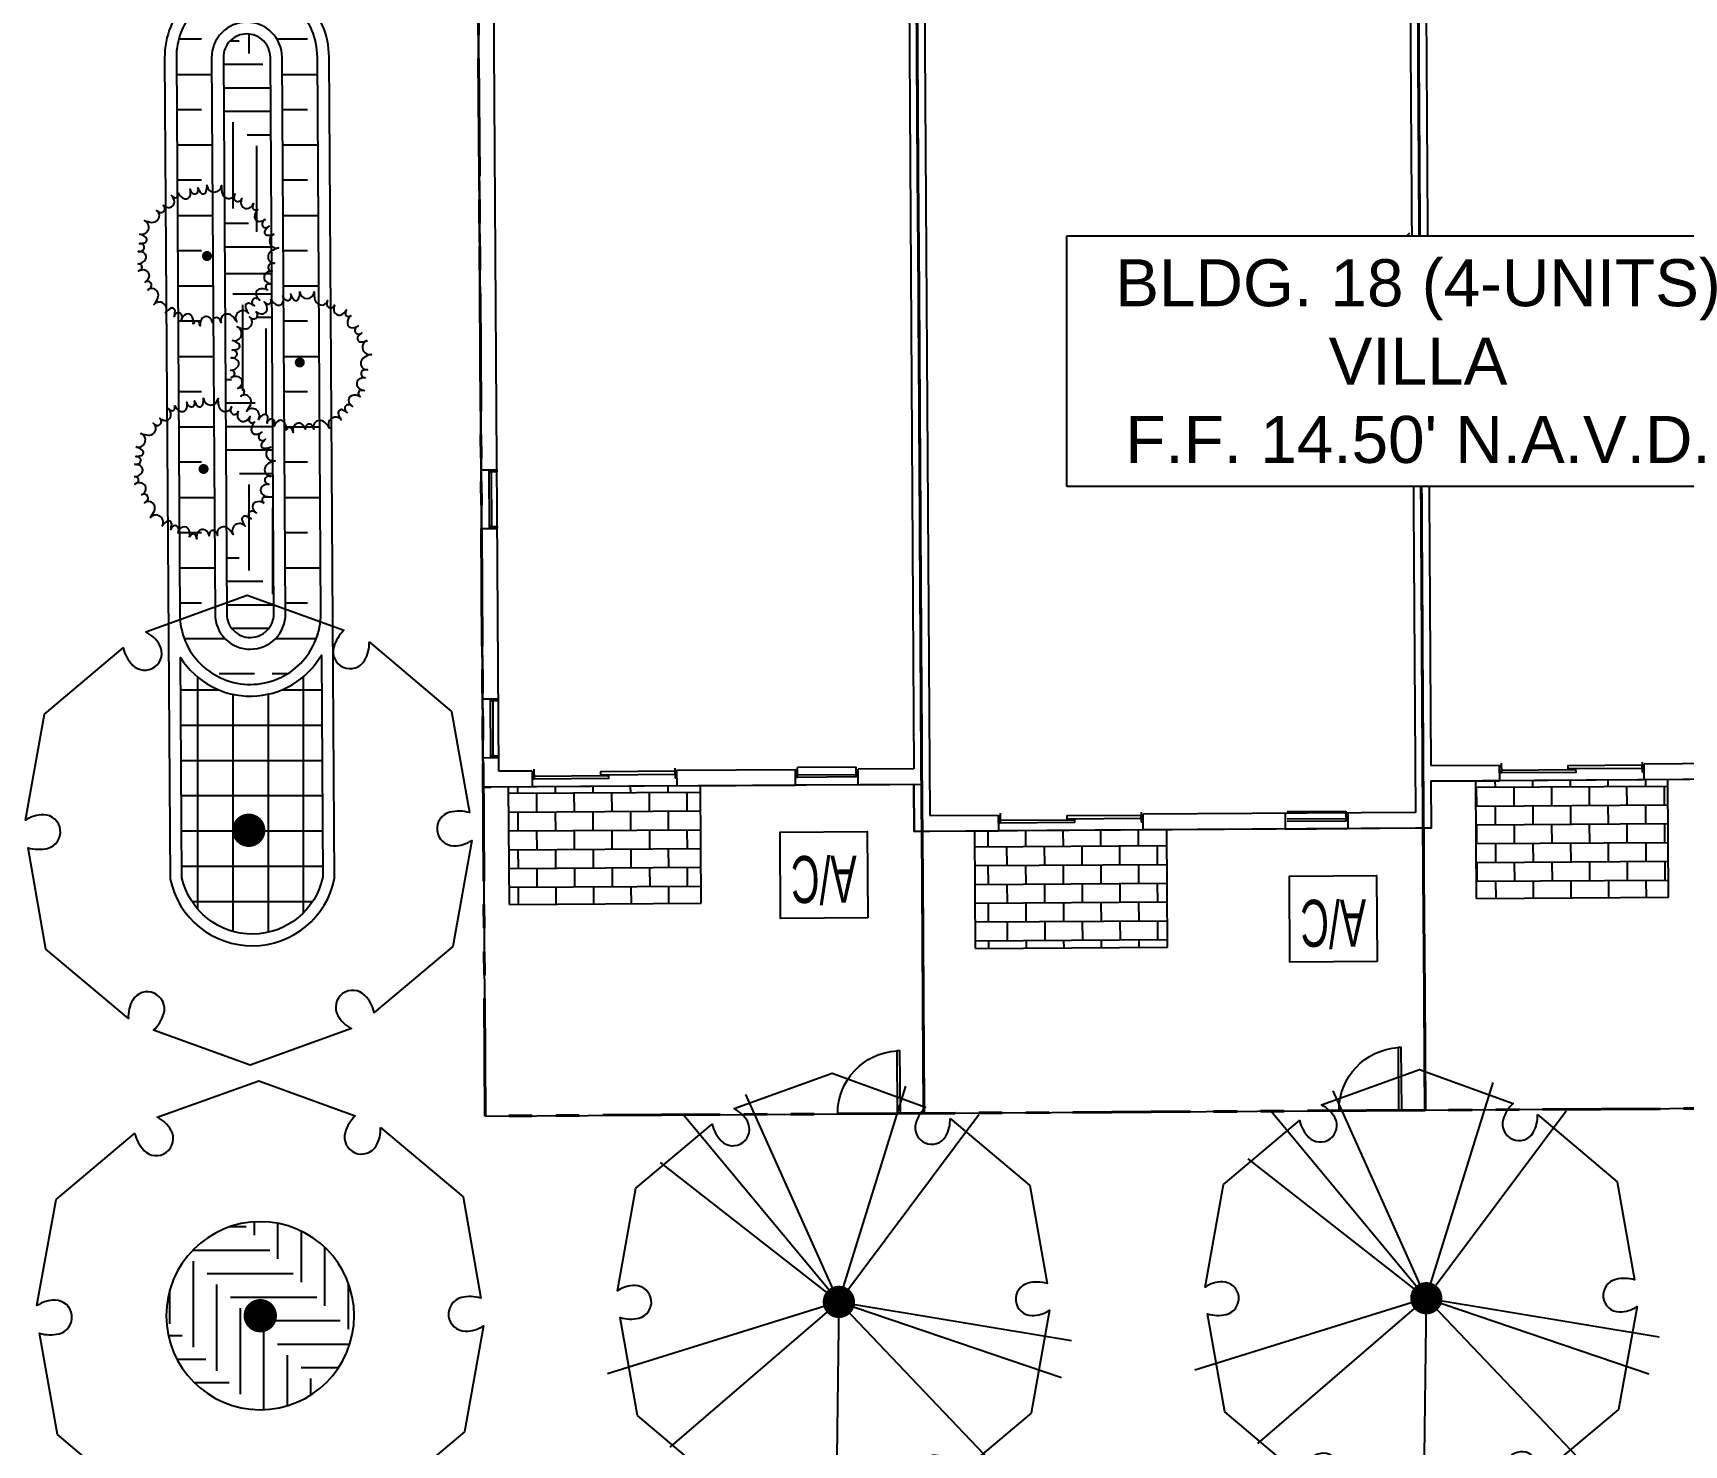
# Model space of a CAD drawing. Header units: feet. Extents: x 919634 to 928945, y 707022 to 708026.
# Drawn here: x 920346.2 to 920416.5, y 707175.1 to 707235.2 of the extents above; entities that cross this region are included whole.
import ezdxf

# ---------------------------------------------------------------- set-up
doc = ezdxf.new("R2010")
doc.units = ezdxf.units.FT
doc.header["$LTSCALE"] = 20
doc.header["$MEASUREMENT"] = 0
doc.linetypes.add('Site Plan$0$PHANTOM2', pattern=[1.25, 0.625, -0.125, 0.125, -0.125, 0.125, -0.125])
for name, color, linetype in [('-u-site-xref', 7, 'Continuous'), ('L-002', 15, 'Continuous'), ('LK-TREE-013M', 6, 'Continuous'), ('LK-TREE-025M', 2, 'Continuous'), ('LK-TREE-035M', 123, 'Continuous'), ('LK-TREE-050M', 2, 'Continuous'), ('LK-TREE-TRNK', 32, 'Continuous'), ('LP-PATT-GRND', 251, 'Continuous'), ('LP-PATT-SHAR', 4, 'Continuous'), ('LP-SHAR-BRDR-CONT', 123, 'Continuous'), ('LP-TREE', 15, 'Continuous'), ('Site Plan$0$-u-site-bldg ID', 7, 'Continuous'), ('Site Plan$0$-u-site-bldg_interior', 252, 'Continuous'), ('Site Plan$0$-u-site-fence', 4, 'Site Plan$0$FENCELINE1'), ('Site Plan$0$A-DOOR-EXT_WINDOWS', 253, 'Continuous'), ('Site Plan$0$A-HVAC-EXT', 253, 'Continuous'), ('Site Plan$0$A-STAIR', 254, 'Continuous'), ('Site Plan$0$SP-LOT PAVERS', 254, 'Continuous')]:
    doc.layers.add(name, color=color, linetype=linetype)
for name, color, linetype, lineweight in [('Site Plan$0$SP-LOT LINES', 252, 'Site Plan$0$PHANTOM2', 40), ('Site Plan$0$SP-SIDEWALK', 2, 'Continuous', 25), ('SP-BUILDING-FOOTPRINT', 1, 'Continuous', 25)]:
    doc.layers.add(name, color=color, linetype=linetype, lineweight=lineweight)
doc.layers.get('-u-site-xref').off()
doc.styles.add('Site Plan$0$ARIAL', font='arial.ttf')
doc.linetypes.add('Site Plan$0$FENCELINE1', pattern='A,0.25,-0.1,[133,ltypeshp.shx,S=0.1,R=0,X=-0.1,Y=0],-0.1,1', length=1.45)
pattern_1 = [(180.35915013, (1839142.8216, 1422113.6823), (0.005014649, -0.79998428316), []), (270.35915013, (1839142.8216, 1422113.6823), (0.8049989322, -0.79496963414), [0.8, -0.8])]

# ---------------------------------------------------------------- blocks, each defined once
blk = doc.blocks.new('Site Plan$0$A$C05C92244')
at = {"layer": 'Site Plan$0$A-DOOR-EXT_WINDOWS'}
blk.add_lwpolyline([(32, 32.05), (32, 0.04), (30.4, 0.04), (30.4, 32.05)], close=True, dxfattribs=at)
blk.add_arc((32.08, 32.08), 32.08, 180.05734, 267.00506, dxfattribs=at)
blk = doc.blocks.new('Site Plan')
at = {"layer": 'Site Plan$0$SP-LOT PAVERS', "extrusion": (-1.16656e-06, 0.0001861, 1)}
h = blk.add_hatch(dxfattribs=at)
h.set_pattern_fill('AR-B816', color=256, scale=0.1, angle=-179.64085)
h.set_pattern_definition(pattern_1)
h.paths.add_polyline_path([(920366.507, 707198.109), (920374.674, 707198.16), (920374.642, 707203.16), (920366.476, 707203.109)])
h = blk.add_hatch(dxfattribs=at)
h.set_pattern_fill('AR-B816', color=256, scale=0.1, angle=-179.64085)
h.set_pattern_definition(pattern_1)
h.paths.add_polyline_path([(920407.673, 707198.367), (920415.839, 707198.418), (920415.808, 707203.418), (920407.642, 707203.367)])
h = blk.add_hatch(dxfattribs=at)
h.set_pattern_fill('AR-B816', color=256, scale=0.1, angle=-179.64085)
h.set_pattern_definition(pattern_1)
h.paths.add_polyline_path([(920386.35, 707196.233), (920394.517, 707196.285), (920394.485, 707201.285), (920386.319, 707201.233)])
at = {"layer": 'Site Plan$0$-u-site-bldg_interior', "extrusion": (-1.16656e-06, 0.0001861, 1)}
for p, q in [((920365.143, 707242.863, 0.036), (920365.392, 707203.114, 0.044)), ((920383.48, 707242.312, 0.036), (920383.721, 707203.896, 0.043)), ((920384.157, 707240.316, 0.037), (920384.398, 707201.9, 0.044)), ((920404.824, 707240.445, 0.037), (920405.064, 707202.03, 0.044)), ((920366.055, 707203.785, 0.043), (920365.831, 707239.534, 0.037)), ((920405.519, 707236.2, 0.037), (920405.721, 707204.034, 0.043)), ((920365.308, 707216.614, 0.041), (920365.974, 707216.618, 0.041)), ((920365.657, 707214.116, 0.042), (920365.641, 707216.616, 0.041)), ((920365.323, 707214.114, 0.042), (920365.99, 707214.118, 0.042)), ((920365.369, 707206.864, 0.043), (920366.036, 707206.868, 0.043)), ((920365.718, 707204.366, 0.043), (920365.703, 707206.866, 0.043)), ((920365.385, 707204.365, 0.043), (920366.051, 707204.368, 0.043)), ((920367.472, 707203.794, 0.043), (920366.055, 707203.785, 0.043)), ((920367.472, 707203.794, 0.043), (920367.476, 707203.127, 0.044)), ((920367.554, 707203.878, 0.043), (920367.557, 707203.457, 0.044)), ((920373.554, 707203.915, 0.043), (920373.557, 707203.495, 0.044)), ((920373.638, 707203.833, 0.043), (920378.68, 707203.864, 0.043)), ((920373.642, 707203.166, 0.044), (920373.638, 707203.833, 0.043)), ((920378.684, 707203.198, 0.044), (920378.68, 707203.864, 0.043)), ((920381.262, 707203.964, 0.043), (920378.762, 707203.948, 0.043)), ((920378.765, 707203.527, 0.044), (920378.762, 707203.948, 0.043)), ((920381.265, 707203.543, 0.044), (920381.262, 707203.964, 0.043)), ((920383.721, 707203.896, 0.043), (920381.346, 707203.881, 0.043)), ((920381.35, 707203.214, 0.044), (920381.346, 707203.881, 0.043)), ((920405.721, 707204.034, 0.043), (920408.637, 707204.052, 0.043)), ((920408.637, 707204.052, 0.043), (920408.642, 707203.385, 0.044)), ((920408.723, 707203.715, 0.044), (920408.64, 707203.715, 0.044)), ((920408.72, 707204.136, 0.043), (920408.723, 707203.715, 0.044)), ((920414.72, 707204.173, 0.043), (920414.723, 707203.753, 0.044)), ((920414.806, 707203.753, 0.044), (920414.723, 707203.753, 0.044)), ((920421.054, 707204.13, 0.043), (920414.804, 707204.091, 0.043)), ((920414.808, 707203.424, 0.044), (920414.804, 707204.091, 0.043)), ((920365.392, 707203.114, 0.044), (920365.726, 707203.116, 0.044)), ((920367.476, 707203.127, 0.044), (920365.726, 707203.116, 0.044)), ((920367.557, 707203.457, 0.044), (920367.474, 707203.457, 0.044)), ((920373.642, 707203.166, 0.044), (920367.476, 707203.127, 0.044)), ((920373.642, 707203.166, 0.044), (920367.476, 707203.127, 0.044)), ((920373.64, 707203.495, 0.044), (920373.557, 707203.495, 0.044)), ((920373.642, 707203.166, 0.044), (920378.684, 707203.198, 0.044)), ((920378.765, 707203.527, 0.044), (920378.682, 707203.527, 0.044)), ((920381.35, 707203.214, 0.044), (920378.684, 707203.198, 0.044)), ((920381.264, 707203.636, 0.043), (920378.765, 707203.62, 0.043)), ((920381.265, 707203.543, 0.044), (920378.765, 707203.527, 0.044)), ((920381.348, 707203.544, 0.044), (920381.265, 707203.543, 0.044)), ((920383.725, 707203.229, 0.044), (920383.738, 707201.229, 0.044)), ((920405.725, 707203.367, 0.044), (920408.642, 707203.385, 0.044)), ((920405.725, 707203.367, 0.044), (920405.737, 707201.367, 0.044)), ((920414.808, 707203.424, 0.044), (920408.642, 707203.385, 0.044)), ((920414.808, 707203.424, 0.044), (920408.642, 707203.385, 0.044)), ((920421.058, 707203.463, 0.044), (920414.808, 707203.424, 0.044)), ((920384.398, 707201.9, 0.044), (920387.315, 707201.918, 0.044)), ((920387.315, 707201.918, 0.044), (920387.319, 707201.252, 0.044)), ((920387.4, 707201.581, 0.044), (920387.317, 707201.581, 0.044)), ((920387.398, 707202.002, 0.044), (920387.4, 707201.581, 0.044)), ((920393.397, 707202.04, 0.044), (920393.4, 707201.619, 0.044)), ((920393.483, 707201.62, 0.044), (920393.4, 707201.619, 0.044)), ((920405.064, 707202.03, 0.044), (920393.481, 707201.957, 0.044)), ((920393.485, 707201.29, 0.044), (920393.481, 707201.957, 0.044)), ((920399.523, 707201.995, 0.044), (920399.527, 707201.328, 0.044)), ((920399.606, 707202.079, 0.044), (920402.106, 707202.094, 0.044)), ((920399.608, 707201.758, 0.044), (920402.106, 707201.774, 0.044)), ((920399.608, 707201.666, 0.044), (920402.106, 707201.681, 0.044)), ((920402.106, 707202.094, 0.044), (920402.108, 707201.681, 0.044)), ((920402.192, 707201.682, 0.044), (920402.108, 707201.681, 0.044)), ((920402.189, 707202.012, 0.044), (920402.194, 707201.345, 0.044)), ((920383.738, 707201.229, 0.044), (920384.402, 707201.233, 0.044)), ((920384.402, 707201.233, 0.044), (920387.319, 707201.252, 0.044)), ((920393.485, 707201.29, 0.044), (920387.319, 707201.252, 0.044)), ((920393.485, 707201.29, 0.044), (920387.319, 707201.252, 0.044)), ((920405.069, 707201.363, 0.044), (920393.485, 707201.29, 0.044)), ((920399.527, 707201.328, 0.044), (920402.194, 707201.345, 0.044)), ((920405.737, 707201.367, 0.044), (920405.069, 707201.363, 0.044))]:
    blk.add_line(p, q, dxfattribs=at)
at = {"layer": 'Site Plan$0$-u-site-bldg_interior', "ltscale": 0.25, "extrusion": (-1.16656e-06, 0.0001861, 1)}
blk.add_line((920381.35, 707203.214, 0.044), (920384.059, 707203.231, 0.044), dxfattribs=at)
at = {"layer": 'Site Plan$0$-u-site-bldg_interior', "extrusion": (-1.16656e-06, 0.0001861, 1), "elevation": 130.581}
for points in [[(920365.641, 707216.604), (920365.974, 707216.606), (920365.975, 707216.523), (920365.642, 707216.521)], [(920365.749, 707214.188), (920365.657, 707214.187), (920365.642, 707216.521), (920365.735, 707216.521)], [(920365.989, 707214.106), (920365.657, 707214.104), (920365.657, 707214.187), (920365.988, 707214.189)], [(920365.703, 707206.854), (920366.036, 707206.856), (920366.036, 707206.773), (920365.703, 707206.771)], [(920365.81, 707204.438), (920365.718, 707204.438), (920365.703, 707206.771), (920365.796, 707206.771)], [(920366.05, 707204.356), (920365.718, 707204.354), (920365.718, 707204.438), (920366.05, 707204.44)], [(920373.555, 707203.774), (920370.386, 707203.754), (920370.386, 707203.629), (920373.556, 707203.649)], [(920408.722, 707203.828), (920411.886, 707203.848), (920411.887, 707203.723), (920408.723, 707203.703)], [(920414.721, 707204.032), (920411.552, 707204.013), (920411.552, 707203.888), (920414.722, 707203.907)], [(920367.556, 707203.57), (920370.72, 707203.59), (920370.721, 707203.465), (920367.557, 707203.445)], [(920387.399, 707201.694), (920390.563, 707201.714), (920390.564, 707201.589), (920387.4, 707201.569)], [(920393.398, 707201.899), (920390.229, 707201.879), (920390.23, 707201.754), (920393.399, 707201.774)]]:
    blk.add_lwpolyline(points, close=True, dxfattribs=at)
at = {"layer": 'Site Plan$0$-u-site-fence', "ltscale": 0.15, "extrusion": (-1.16656e-06, 0.0001861, 1)}
for p, q in [((920365.392, 707203.114, 0.044), (920365.48, 707189.114, 0.046)), ((920384.071, 707201.231, 0.044), (920384.146, 707189.231, 0.046)), ((920405.404, 707201.365, 0.044), (920405.479, 707189.365, 0.046)), ((920365.48, 707189.114, 0.046), (920445.479, 707189.616, 0.046))]:
    blk.add_line(p, q, dxfattribs=at)
at = {"layer": 'Site Plan$0$A-HVAC-EXT', "extrusion": (-1.16656e-06, 0.0001861, 1), "elevation": 130.581}
for points in [[(920381.76, 707197.538), (920378.048, 707197.515), (920378.025, 707201.181), (920381.737, 707201.205)], [(920403.439, 707195.674), (920399.727, 707195.651), (920399.704, 707199.317), (920403.416, 707199.34)]]:
    blk.add_lwpolyline(points, close=True, dxfattribs=at)
at = {"layer": 'Site Plan$0$A-STAIR', "extrusion": (-1.16656e-06, 0.0001861, 1)}
for p, q in [((920404.699, 707226.569, 0.039), (920404.826, 707226.695, 0.039)), ((920404.724, 707223.028, 0.04), (920404.849, 707223.029, 0.04))]:
    blk.add_line(p, q, dxfattribs=at)
at = {"layer": 'Site Plan$0$SP-LOT LINES', "ltscale": 0.4, "extrusion": (-1.16656e-06, 0.0001861, 1)}
for p, q in [((920365.48, 707189.114, 0.046), (920364.916, 707279.113, 0.029)), ((920384.146, 707189.231, 0.046), (920383.582, 707279.23, 0.029)), ((920383.582, 707279.23, 0.029), (920384.146, 707189.231, 0.046)), ((920405.479, 707189.365, 0.046), (920404.915, 707279.363, 0.029)), ((920404.915, 707279.363, 0.029), (920405.479, 707189.365, 0.046)), ((920445.479, 707189.616, 0.046), (920365.48, 707189.114, 0.046))]:
    blk.add_line(p, q, dxfattribs=at)
at = {"layer": 'Site Plan$0$SP-SIDEWALK', "extrusion": (-1.16656e-06, 0.0001861, 1)}
for p, q in [((920366.507, 707198.121, 0.045), (920366.476, 707203.121, 0.044)), ((920374.674, 707198.172, 0.045), (920374.642, 707203.172, 0.044)), ((920407.673, 707198.379, 0.045), (920407.642, 707203.379, 0.044)), ((920415.839, 707198.43, 0.045), (920415.808, 707203.43, 0.044)), ((920386.35, 707196.245, 0.045), (920386.319, 707201.245, 0.044)), ((920394.517, 707196.297, 0.045), (920394.485, 707201.297, 0.044)), ((920366.507, 707198.121, 0.045), (920374.674, 707198.172, 0.045)), ((920407.673, 707198.379, 0.045), (920415.839, 707198.43, 0.045)), ((920386.35, 707196.245, 0.045), (920394.517, 707196.297, 0.045))]:
    blk.add_line(p, q, dxfattribs=at)
at = {"layer": 'Site Plan$0$-u-site-fence', "ltscale": 0.01, "extrusion": (-1.16656e-06, 0.0001861, 1), "xscale": -0.08333333333333333, "yscale": 0.08333333333333336, "zscale": 0.08333333333333334, "rotation": 180.3591501553832}
for p in [(920380.463, 707191.867, 130.581), (920401.799, 707192.001, 130.581)]:
    blk.add_blockref('Site Plan$0$A$C05C92244', p, dxfattribs=at)
at = {"layer": 'Site Plan$0$A-HVAC-EXT', "extrusion": (-1.16656e-06, 0.0001861, 1), "style": 'Site Plan$0$ARIAL', "width": 0.6}
for p in [(920381.285, 707200.184, 130.581), (920402.964, 707198.32, 130.581)]:
    blk.add_text('A/C', height=2, rotation=180.35915, dxfattribs=at).set_placement(p)
at = {"layer": 'Site Plan$0$-u-site-bldg ID', "insert": (920405.177, 707225.576), "char_height": 2, "width": 27.88033, "attachment_point": 2, "style": 'Site Plan$0$ARIAL', "bg_fill": 19, "box_fill_scale": 1.5, "bg_fill_color": 256, "bg_fill_transparency": 0}
blk.add_mtext("BLDG. 18 (4-UNITS)\\PVILLA\\PF.F. 14.50' N.A.V.D.", dxfattribs=at)
blk = doc.blocks.new('TREE-SIMP-027')
at = {"layer": 'LK-TREE-050M'}
blk.add_lwpolyline([(0.2708, 0.4238), (0.4563, 0.2673), (0.4966, 0.0396, 0.127189), (0.4527, 0.0407, 0.875318), (0.4614, -0.0349, 0.149076), (0.5024, -0.0227), (0.4596, -0.2615), (0.2826, -0.4103, 0.127189), (0.2616, -0.3718, 0.875318), (0.2005, -0.417, 0.149076), (0.2316, -0.4464), (0.0033, -0.5288), (-0.214, -0.4499, 0.127189), (-0.1912, -0.4124, 0.875318), (-0.2609, -0.3821, 0.149076), (-0.2708, -0.4238), (-0.4563, -0.2673), (-0.4966, -0.0396, 0.127189), (-0.4527, -0.0407, 0.875318), (-0.4614, 0.0349, 0.149076), (-0.5024, 0.0227), (-0.4596, 0.2615), (-0.2826, 0.4103, 0.127189), (-0.2616, 0.3718, 0.875318), (-0.2005, 0.417, 0.149076), (-0.2316, 0.4464), (-0.0033, 0.5288), (0.214, 0.4499, 0.127189), (0.1912, 0.4124, 0.875318), (0.2609, 0.3821, 0.149076)], format="xyb", close=True, dxfattribs=at)
at = {"layer": 'LK-TREE-TRNK', "const_width": 0.0375}
blk.add_lwpolyline([(-0.0187, 0, 1), (0.0188, 0, 1)], format="xyb", close=True, dxfattribs=at)
blk = doc.blocks.new('TREE-DCID-109')
at = {"layer": 'LK-TREE-013M'}
for q in [(-0.2167, 0.4824), (-0.3601, 0.4331), (0.5178, -0.1757), (0.5412, -0.0897)]:
    blk.add_line((0, 0), q, dxfattribs=at)
at = {"layer": 'LK-TREE-025M'}
for q in [(0.3255, 0.4361), (-0.538, -0.1671), (-0.3929, -0.3378)]:
    blk.add_line((0, 0), q, dxfattribs=at)
at = {"layer": 'LK-TREE-035M'}
for q in [(0.1554, 0.5017), (-0.4146, 0.324), (-0.0073, -0.5611), (0.3673, -0.3859)]:
    blk.add_line((0, 0), q, dxfattribs=at)
at = {"layer": 'LK-TREE-050M'}
blk.add_lwpolyline([(0.2585, 0.4269), (0.4439, 0.2704), (0.4843, 0.0427, 0.127189), (0.4404, 0.0438, 0.875318), (0.449, -0.0318, 0.149076), (0.4901, -0.0195), (0.4473, -0.2584), (0.2703, -0.4072, 0.127189), (0.2492, -0.3686, 0.875318), (0.1881, -0.4139, 0.149076), (0.2192, -0.4433), (-0.009, -0.5257), (-0.2264, -0.4468, 0.127189), (-0.2035, -0.4093, 0.875318), (-0.2732, -0.379, 0.149076), (-0.2831, -0.4206), (-0.4686, -0.2642), (-0.509, -0.0365, 0.127189), (-0.4651, -0.0376, 0.875318), (-0.4737, 0.038, 0.149076), (-0.5147, 0.0258), (-0.4719, 0.2646), (-0.2949, 0.4134, 0.127189), (-0.2739, 0.3749, 0.875318), (-0.2128, 0.4201, 0.149076), (-0.2439, 0.4495), (-0.0157, 0.5319), (0.2017, 0.453, 0.127189), (0.1788, 0.4155, 0.875318), (0.2486, 0.3852, 0.149076)], format="xyb", close=True, dxfattribs=at)
at = {"layer": 'LK-TREE-TRNK', "const_width": 0.0375}
blk.add_lwpolyline([(-0.0188, 0, 1), (0.0188, 0, 1)], format="xyb", close=True, dxfattribs=at)
blk = doc.blocks.new('TREE-SIMP-050')
at = {"layer": 'LK-TREE-050M'}
for points in [[(-0.217, 0.477, 0.231941), (-0.168, 0.432, 0.403646), (-0.125, 0.46, 0.128377), (-0.127, 0.503, 0.200456), (-0.111, 0.476, 0.512109), (-0.068, 0.483, 0.244908), (-0.069, 0.514, 0.019838), (-0.05, 0.478, 0.649211), (-0.006, 0.487, 0.098861), (0, 0.536)], [(0, 0.532, 0.92387), (0.109, 0.532, 0.068201), (0.114, 0.473, 0.418161), (0.179, 0.435, 0.237434), (0.21, 0.468, 0.084258), (0.203, 0.442, 0.532572), (0.243, 0.413, 0.225968), (0.262, 0.433, 0.121249), (0.257, 0.391, 0.454143), (0.312, 0.36, 0.210611), (0.351, 0.396, 0.143881), (0.344, 0.362, 0.352237), (0.367, 0.347, 0.123809), (0.387, 0.355)], [(-0.506, 0.165, 0.92387), (-0.472, 0.268, 0.068201), (-0.415, 0.254, 0.418161), (-0.359, 0.305, 0.237434), (-0.38, 0.344, 0.084258), (-0.357, 0.33, 0.532572), (-0.318, 0.359, 0.225968), (-0.33, 0.382, 0.121249), (-0.292, 0.366, 0.454143), (-0.246, 0.408, 0.210611), (-0.268, 0.456, 0.143881), (-0.238, 0.439, 0.352237), (-0.217, 0.456, 0.123809), (-0.218, 0.478)], [(0.387, 0.354, 0.231941), (0.359, 0.293, 0.403646), (0.399, 0.261, 0.128377), (0.439, 0.276, 0.200456), (0.418, 0.253, 0.512109), (0.439, 0.214, 0.244908), (0.468, 0.224, 0.019838), (0.439, 0.195, 0.649211), (0.461, 0.156, 0.098861), (0.51, 0.166)], [(-0.521, -0.059, 0.231941), (-0.463, -0.026, 0.403646), (-0.476, 0.023, 0.128377), (-0.518, 0.035, 0.200456), (-0.487, 0.041, 0.512109), (-0.481, 0.084, 0.244908), (-0.51, 0.093, 0.019838), (-0.47, 0.1, 0.649211), (-0.465, 0.144, 0.098861), (-0.51, 0.166)], [(0.506, 0.165, 0.92387), (0.54, 0.061, 0.068201), (0.485, 0.038, 0.418161), (0.469, -0.036, 0.237434), (0.51, -0.055, 0.084258), (0.483, -0.057, 0.532572), (0.468, -0.103, 0.225968), (0.492, -0.115, 0.121249), (0.451, -0.124, 0.454143), (0.439, -0.186, 0.210611), (0.485, -0.211, 0.143881), (0.451, -0.215, 0.352237), (0.443, -0.241, 0.123809), (0.457, -0.259)], [(-0.313, -0.431, 0.92387), (-0.401, -0.366, 0.068201), (-0.37, -0.316, 0.418161), (-0.401, -0.247, 0.237434), (-0.445, -0.255, 0.084258), (-0.424, -0.238, 0.532572), (-0.439, -0.192, 0.225968), (-0.466, -0.196, 0.121249), (-0.438, -0.165, 0.454143), (-0.464, -0.108, 0.210611), (-0.517, -0.114, 0.143881), (-0.491, -0.091, 0.352237), (-0.501, -0.065, 0.123809), (-0.522, -0.059)], [(0.456, -0.258, 0.231941), (0.39, -0.251, 0.403646), (0.371, -0.298, 0.128377), (0.398, -0.332, 0.200456), (0.37, -0.319, 0.512109), (0.339, -0.351, 0.244908), (0.358, -0.376, 0.019838), (0.321, -0.357, 0.649211), (0.291, -0.39, 0.098861), (0.315, -0.434)], [(-0.105, -0.514, 0.231941), (-0.118, -0.448, 0.403646), (-0.169, -0.445, 0.128377), (-0.193, -0.481, 0.200456), (-0.189, -0.45, 0.512109), (-0.229, -0.431, 0.244908), (-0.247, -0.457, 0.019838), (-0.24, -0.416, 0.649211), (-0.281, -0.398, 0.098861), (-0.315, -0.434)], [(0.313, -0.431, 0.92387), (0.224, -0.495, 0.068201), (0.186, -0.449, 0.418161), (0.111, -0.457, 0.237434), (0.106, -0.502, 0.084258), (0.095, -0.477, 0.532572), (0.047, -0.477, 0.225968), (0.043, -0.504, 0.121249), (0.021, -0.467, 0.454143), (-0.041, -0.475, 0.210611), (-0.051, -0.527, 0.143881), (-0.065, -0.495, 0.352237), (-0.093, -0.496, 0.123809), (-0.105, -0.514)]]:
    blk.add_lwpolyline(points, format="xyb", dxfattribs=at)
at = {"layer": 'LK-TREE-TRNK', "const_width": 0.0375}
blk.add_lwpolyline([(-0.019, 0, 1), (0.019, 0, 1)], format="xyb", close=True, dxfattribs=at)

msp = doc.modelspace()

# ---------------------------------------------------------------- block references
at = {"layer": '-u-site-xref'}
msp.add_blockref('Site Plan', (0, 0), dxfattribs=at)

# ---------------------------------------------------------------- next in the draw order: hatches: boundary and pattern name
at = {"layer": 'LP-PATT-GRND', "extrusion": (8.89633e-07, 5.55996e-09, 1)}
h = msp.add_hatch(dxfattribs=at)
h.set_pattern_fill('ANSI33', color=256, scale=12, angle=135)
h.set_pattern_definition([(180, (918390.6585, 708490.438), (-2e-16, -3), []), (180, (918389.1585, 708491.938), (-2e-16, -3), [1.5, -0.75])])
edge = h.paths.add_edge_path()
edge.add_line((920358.48, 707210.501), (920358.334, 707234.182))
edge.add_arc((920355.334, 707234.164), 3, 0.35778, 90.35778)
edge.add_arc((920355.334, 707234.164), 3, 90.35778, 180.35778)
edge.add_line((920352.334, 707234.145), (920352.48, 707210.464))
edge.add_arc((920355.48, 707210.482), 3, 180.35778, 270.35778)
edge.add_arc((920355.48, 707210.482), 3, 270.35778, 360.35778)
edge = h.paths.add_edge_path(flags=16)
edge.add_line((920356.98, 707210.492), (920356.834, 707234.173))
edge.add_arc((920355.334, 707234.164), 1.5, 0.35778, 90.35778)
edge.add_arc((920355.334, 707234.164), 1.5, 90.35778, 180.35778)
edge.add_line((920353.834, 707234.154), (920353.98, 707210.473))
edge.add_arc((920355.48, 707210.482), 1.5, 180.35778, 270.35778)
edge.add_arc((920355.48, 707210.482), 1.5, 270.35778, 360.35778)
at = {"layer": 'LP-PATT-SHAR'}
h = msp.add_hatch(dxfattribs=at)
h.set_pattern_fill('LAFX-A220-HBDASH', color=256, scale=22, pattern_type=2)
h.set_pattern_definition([(0, (920748.728, 707116.092), (0, 22), [3.6667, -18.3333]), (0, (920747.728, 707117.092), (0, 22), [3.6667, -18.3333]), (0, (920746.728, 707118.092), (0, 22), [3.6667, -18.3333]), (0, (920745.728, 707119.092), (0, 22), [3.6667, -18.3333]), (0, (920744.728, 707120.092), (0, 22), [3.6667, -18.3333]), (0, (920751.328, 707120.86), (0, 22), [3.6667, -18.3333]), (0, (920743.727, 707121.092), (0, 22), [3.6667, -18.3333]), (0, (920750.328, 707121.86), (0, 22), [3.6667, -18.3333]), (0, (920742.728, 707122.092), (0, 22), [3.6667, -18.3333]), (0, (920749.328, 707122.86), (0, 22), [3.6667, -18.3333]), (0, (920741.727, 707123.092), (0, 22), [3.6667, -18.3333]), (0, (920748.328, 707123.86), (0, 22), [3.6667, -18.3333]), (0, (920740.728, 707124.092), (0, 22), [3.6667, -18.3333]), (0, (920747.328, 707124.86), (0, 22), [3.6667, -18.3333]), (0, (920739.728, 707125.092), (0, 22), [3.6667, -18.3333]), (0, (920754.003, 707125.45), (0, 22), [3.6667, -18.3333]), (0, (920746.328, 707125.86), (0, 22), [3.6667, -18.3333]), (0, (920738.728, 707126.092), (0, 22), [3.6667, -18.3333]), (0, (920753.003, 707126.45), (0, 22), [3.6667, -18.3333]), (0, (920745.328, 707126.86), (0, 22), [3.6667, -18.3333]), (0, (920737.728, 707127.092), (0, 22), [3.6667, -18.3333]), (0, (920752.003, 707127.45), (0, 22), [3.6667, -18.3333]), (0, (920744.328, 707127.86), (0, 22), [3.6667, -18.3333]), (0, (920736.728, 707128.092), (0, 22), [3.6667, -18.3333]), (0, (920751.003, 707128.45), (0, 22), [3.6667, -18.3333]), (0, (920743.328, 707128.86), (0, 22), [3.6667, -18.3333]), (0, (920735.728, 707129.092), (0, 22), [3.6667, -18.3333]), (0, (920750.003, 707129.45), (0, 22), [3.6667, -18.3333]), (0, (920742.328, 707129.86), (0, 22), [3.6667, -18.3333]), (0, (920734.728, 707130.092), (0, 22), [3.6667, -18.3333]), (0, (920749.003, 707130.45), (0, 22), [3.6667, -18.3333]), (0, (920741.328, 707130.86), (0, 22), [3.6667, -18.3333]), (0, (920733.728, 707131.092), (0, 22), [3.6667, -18.3333]), (0, (920748.003, 707131.45), (0, 22), [3.6667, -18.3333]), (0, (920740.328, 707131.86), (0, 22), [3.6667, -18.3333]), (0, (920732.728, 707132.092), (0, 22), [3.6667, -18.3333]), (0, (920747.003, 707132.45), (0, 22), [3.6667, -18.3333]), (0, (920739.328, 707132.86), (0, 22), [3.6667, -18.3333]), (0, (920731.728, 707133.092), (0, 22), [3.6667, -18.3333]), (0, (920746.003, 707133.45), (0, 22), [3.6667, -18.3333]), (0, (920738.328, 707133.86), (0, 22), [3.6667, -18.3333]), (0, (920730.727, 707134.092), (0, 22), [3.6667, -18.3333]), (0, (920745.003, 707134.45), (0, 22), [3.6667, -18.3333]), (0, (920737.328, 707134.86), (0, 22), [3.6667, -18.3333]), (0, (920729.728, 707135.092), (0, 22), [3.6667, -18.3333]), (0, (920744.003, 707135.45), (0, 22), [3.6667, -18.3333]), (0, (920736.328, 707135.86), (0, 22), [3.6667, -18.3333]), (0, (920728.728, 707136.092), (0, 22), [3.6667, -18.3333]), (0, (920743.003, 707136.45), (0, 22), [3.6667, -18.3333]), (0, (920735.328, 707136.86), (0, 22), [3.6667, -18.3333]), (0, (920727.728, 707136.954), (0, 22), [3.6667, -18.3333]), (0, (920742.003, 707137.45), (0, 22), [3.6667, -18.3333]), (0, (920734.328, 707137.86), (0, 22), [3.6667, -18.3333]), (0, (920741.003, 707138.45), (0, 22), [3.6667, -18.3333]), (0, (920733.328, 707138.86), (0, 22), [3.6667, -18.3333]), (0, (920740.003, 707139.45), (0, 22), [3.6667, -18.3333]), (0, (920732.328, 707139.86), (0, 22), [3.6667, -18.3333]), (0, (920739.003, 707140.45), (0, 22), [3.6667, -18.3333]), (0, (920731.328, 707140.86), (0, 22), [3.6667, -18.3333]), (0, (920738.003, 707141.45), (0, 22), [3.6667, -18.3333]), (0, (920730.328, 707141.722), (0, 22), [3.6667, -18.3333]), (0, (920737.003, 707142.45), (0, 22), [3.6667, -18.3333]), (0, (920736.003, 707143.45), (0, 22), [3.6667, -18.3333]), (0, (920735.003, 707144.45), (0, 22), [3.6667, -18.3333]), (0, (920734.003, 707145.45), (0, 22), [3.6667, -18.3333]), (0, (920733.003, 707146.313), (0, 22), [3.6667, -18.3333]), (90, (920754.42, 707121.313), (-22, 1e-15), [3.6667, -18.3333]), (90, (920753.42, 707122.313), (-22, 1e-15), [3.6667, -18.3333]), (90, (920752.42, 707123.313), (-22, 1e-15), [3.6667, -18.3333]), (90, (920751.744, 707116.722), (-22, 1e-15), [3.6667, -18.3333]), (90, (920751.42, 707124.313), (-22, 1e-15), [3.6667, -18.3333]), (90, (920750.744, 707117.722), (-22, 1e-15), [3.6667, -18.3333]), (90, (920750.42, 707125.313), (-22, 1e-15), [3.6667, -18.3333]), (90, (920749.744, 707118.722), (-22, 1e-15), [3.6667, -18.3333]), (90, (920749.42, 707126.313), (-22, 1e-15), [3.6667, -18.3333]), (90, (920749.144, 707111.954), (-22, 1e-15), [3.6667, -18.3333]), (90, (920748.744, 707119.722), (-22, 1e-15), [3.6667, -18.3333]), (90, (920748.42, 707127.313), (-22, 1e-15), [3.6667, -18.3333]), (90, (920748.144, 707112.954), (-22, 1e-15), [3.6667, -18.3333]), (90, (920747.744, 707120.722), (-22, 1e-15), [3.6667, -18.3333]), (90, (920747.42, 707128.313), (-22, 1e-15), [3.6667, -18.3333]), (90, (920747.144, 707113.954), (-22, 1e-15), [3.6667, -18.3333]), (90, (920746.744, 707121.722), (-22, 1e-15), [3.6667, -18.3333]), (90, (920746.42, 707129.313), (-22, 1e-15), [3.6667, -18.3333]), (90, (920746.144, 707114.954), (-22, 1e-15), [3.6667, -18.3333]), (90, (920745.744, 707122.722), (-22, 1e-15), [3.6667, -18.3333]), (90, (920745.42, 707130.313), (-22, 1e-15), [3.6667, -18.3333]), (90, (920745.144, 707115.954), (-22, 1e-15), [3.6667, -18.3333]), (90, (920744.744, 707123.722), (-22, 1e-15), [3.6667, -18.3333]), (90, (920744.42, 707131.313), (-22, 1e-15), [3.6667, -18.3333]), (90, (920744.144, 707116.955), (-22, 1e-15), [3.6667, -18.3333]), (90, (920743.744, 707124.722), (-22, 1e-15), [3.6667, -18.3333]), (90, (920743.42, 707132.313), (-22, 1e-15), [3.6667, -18.3333]), (90, (920743.144, 707117.954), (-22, 1e-15), [3.6667, -18.3333]), (90, (920742.744, 707125.722), (-22, 1e-15), [3.6667, -18.3333]), (90, (920742.42, 707133.313), (-22, 1e-15), [3.6667, -18.3333]), (90, (920742.144, 707118.955), (-22, 1e-15), [3.6667, -18.3333]), (90, (920741.744, 707126.722), (-22, 1e-15), [3.6667, -18.3333]), (90, (920741.42, 707134.313), (-22, 1e-15), [3.6667, -18.3333]), (90, (920741.144, 707119.954), (-22, 1e-15), [3.6667, -18.3333]), (90, (920740.744, 707127.722), (-22, 1e-15), [3.6667, -18.3333]), (90, (920740.42, 707135.313), (-22, 1e-15), [3.6667, -18.3333]), (90, (920740.144, 707120.955), (-22, 1e-15), [3.6667, -18.3333]), (90, (920739.744, 707128.722), (-22, 1e-15), [3.6667, -18.3333]), (90, (920739.42, 707136.313), (-22, 1e-15), [3.6667, -18.3333]), (90, (920739.144, 707121.954), (-22, 1e-15), [3.6667, -18.3333]), (90, (920738.744, 707129.722), (-22, 1e-15), [3.6667, -18.3333]), (90, (920738.42, 707137.313), (-22, 1e-15), [3.6667, -18.3333]), (90, (920738.144, 707122.954), (-22, 1e-15), [3.6667, -18.3333]), (90, (920737.744, 707130.722), (-22, 1e-15), [3.6667, -18.3333]), (90, (920737.42, 707138.313), (-22, 1e-15), [3.6667, -18.3333]), (90, (920737.144, 707123.954), (-22, 1e-15), [3.6667, -18.3333]), (90, (920736.744, 707131.722), (-22, 1e-15), [3.6667, -18.3333]), (90, (920736.42, 707139.313), (-22, 1e-15), [3.6667, -18.3333]), (90, (920736.144, 707124.954), (-22, 1e-15), [3.6667, -18.3333]), (90, (920735.744, 707132.722), (-22, 1e-15), [3.6667, -18.3333]), (90, (920735.42, 707140.313), (-22, 1e-15), [3.6667, -18.3333]), (90, (920735.144, 707125.954), (-22, 1e-15), [3.6667, -18.3333]), (90, (920734.744, 707133.722), (-22, 1e-15), [3.6667, -18.3333]), (90, (920734.42, 707141.313), (-22, 1e-15), [3.6667, -18.3333]), (90, (920734.144, 707126.954), (-22, 1e-15), [3.6667, -18.3333]), (90, (920733.744, 707134.722), (-22, 1e-15), [3.6667, -18.3333]), (90, (920733.42, 707142.175), (-22, 1e-15), [3.6667, -18.3333]), (90, (920733.144, 707127.955), (-22, 1e-15), [3.6667, -18.3333]), (90, (920732.744, 707135.722), (-22, 1e-15), [3.6667, -18.3333]), (90, (920732.144, 707128.954), (-22, 1e-15), [3.6667, -18.3333]), (90, (920731.744, 707136.722), (-22, 1e-15), [3.6667, -18.3333]), (90, (920731.144, 707129.955), (-22, 1e-15), [3.6667, -18.3333]), (90, (920730.744, 707137.584), (-22, 1e-15), [3.6667, -18.3333]), (90, (920730.144, 707130.954), (-22, 1e-15), [3.6667, -18.3333]), (90, (920729.144, 707131.955), (-22, 1e-15), [3.6667, -18.3333]), (90, (920728.144, 707132.817), (-22, 1e-15), [3.6667, -18.3333])])
edge = h.paths.add_edge_path()
edge.add_line((920356.48, 707210.489), (920356.334, 707234.17))
edge.add_arc((920355.334, 707234.164), 1, 0.35778, 90.35778)
edge.add_arc((920355.334, 707234.164), 1, 90.35778, 180.35778)
edge.add_line((920354.334, 707234.157), (920354.48, 707210.476))
edge.add_arc((920355.48, 707210.482), 1, 180.35778, 270.35778)
edge.add_arc((920355.48, 707210.482), 1, 270.35778, 360.35778)
h = msp.add_hatch(dxfattribs=at)
h.set_pattern_fill('ANSI37', color=256, scale=12, angle=45)
h.set_pattern_definition([(90, (919973.7493, 707174.2487), (-1.5, 0), []), (180, (919973.7493, 707174.2487), (-1e-16, -1.5), [])])
edge = h.paths.add_edge_path()
edge.add_line((920352.57, 707199.255), (920352.512, 707208.627))
edge.add_arc((920355.48, 707210.482), 3.5, 212.00764, 330.01458)
edge.add_line((920358.511, 707208.733), (920358.57, 707199.293))
edge.add_arc((920355.566, 707199.93), 3.071, 192.6953, 348.02129, ccw=False)
h = msp.add_hatch(dxfattribs=at)
h.set_pattern_fill('LAFX-A220-HBDASH', color=256, scale=22, pattern_type=2)
h.set_pattern_definition([(0, (920367.63, 707168.398), (0, 22), [3.667, -18.333]), (0, (920366.629, 707169.398), (0, 22), [3.667, -18.333]), (0, (920365.629, 707170.398), (0, 22), [3.667, -18.333]), (0, (920364.629, 707171.398), (0, 22), [3.667, -18.333]), (0, (920363.629, 707172.398), (0, 22), [3.667, -18.333]), (0, (920370.23, 707173.165), (0, 22), [3.667, -18.333]), (0, (920362.629, 707173.398), (0, 22), [3.667, -18.333]), (0, (920369.23, 707174.165), (0, 22), [3.667, -18.333]), (0, (920361.629, 707174.398), (0, 22), [3.667, -18.333]), (0, (920368.23, 707175.165), (0, 22), [3.667, -18.333]), (0, (920360.629, 707175.398), (0, 22), [3.667, -18.333]), (0, (920367.23, 707176.165), (0, 22), [3.667, -18.333]), (0, (920359.629, 707176.398), (0, 22), [3.667, -18.333]), (0, (920366.23, 707177.165), (0, 22), [3.667, -18.333]), (0, (920358.63, 707177.398), (0, 22), [3.667, -18.333]), (0, (920372.904, 707177.757), (0, 22), [3.667, -18.333]), (0, (920365.23, 707178.165), (0, 22), [3.667, -18.333]), (0, (920357.629, 707178.398), (0, 22), [3.667, -18.333]), (0, (920371.904, 707178.757), (0, 22), [3.667, -18.333]), (0, (920364.23, 707179.166), (0, 22), [3.667, -18.333]), (0, (920356.63, 707179.398), (0, 22), [3.667, -18.333]), (0, (920370.904, 707179.757), (0, 22), [3.667, -18.333]), (0, (920363.23, 707180.165), (0, 22), [3.667, -18.333]), (0, (920355.629, 707180.398), (0, 22), [3.667, -18.333]), (0, (920369.904, 707180.757), (0, 22), [3.667, -18.333]), (0, (920362.23, 707181.166), (0, 22), [3.667, -18.333]), (0, (920354.629, 707181.398), (0, 22), [3.667, -18.333]), (0, (920368.904, 707181.757), (0, 22), [3.667, -18.333]), (0, (920361.23, 707182.165), (0, 22), [3.667, -18.333]), (0, (920353.629, 707182.398), (0, 22), [3.667, -18.333]), (0, (920367.904, 707182.757), (0, 22), [3.667, -18.333]), (0, (920360.23, 707183.166), (0, 22), [3.667, -18.333]), (0, (920352.629, 707183.398), (0, 22), [3.667, -18.333]), (0, (920366.904, 707183.757), (0, 22), [3.667, -18.333]), (0, (920359.23, 707184.165), (0, 22), [3.667, -18.333]), (0, (920351.629, 707184.398), (0, 22), [3.667, -18.333]), (0, (920365.904, 707184.757), (0, 22), [3.667, -18.333]), (0, (920358.23, 707185.165), (0, 22), [3.667, -18.333]), (0, (920350.629, 707185.398), (0, 22), [3.667, -18.333]), (0, (920364.904, 707185.757), (0, 22), [3.667, -18.333]), (0, (920357.23, 707186.165), (0, 22), [3.667, -18.333]), (0, (920349.629, 707186.398), (0, 22), [3.667, -18.333]), (0, (920363.904, 707186.757), (0, 22), [3.667, -18.333]), (0, (920356.23, 707187.165), (0, 22), [3.667, -18.333]), (0, (920348.629, 707187.398), (0, 22), [3.667, -18.333]), (0, (920362.904, 707187.757), (0, 22), [3.667, -18.333]), (0, (920355.23, 707188.165), (0, 22), [3.667, -18.333]), (0, (920347.63, 707188.398), (0, 22), [3.667, -18.333]), (0, (920361.904, 707188.757), (0, 22), [3.667, -18.333]), (0, (920354.23, 707189.165), (0, 22), [3.667, -18.333]), (0, (920346.629, 707189.26), (0, 22), [3.667, -18.333]), (0, (920360.904, 707189.757), (0, 22), [3.667, -18.333]), (0, (920353.23, 707190.166), (0, 22), [3.667, -18.333]), (0, (920359.904, 707190.757), (0, 22), [3.667, -18.333]), (0, (920352.23, 707191.165), (0, 22), [3.667, -18.333]), (0, (920358.904, 707191.757), (0, 22), [3.667, -18.333]), (0, (920351.23, 707192.166), (0, 22), [3.667, -18.333]), (0, (920357.904, 707192.757), (0, 22), [3.667, -18.333]), (0, (920350.23, 707193.165), (0, 22), [3.667, -18.333]), (0, (920356.904, 707193.757), (0, 22), [3.667, -18.333]), (0, (920349.23, 707194.028), (0, 22), [3.667, -18.333]), (0, (920355.904, 707194.757), (0, 22), [3.667, -18.333]), (0, (920354.904, 707195.757), (0, 22), [3.667, -18.333]), (0, (920353.904, 707196.757), (0, 22), [3.667, -18.333]), (0, (920352.904, 707197.757), (0, 22), [3.667, -18.333]), (0, (920351.904, 707198.62), (0, 22), [3.667, -18.333]), (90, (920373.32, 707173.62), (-22, 1e-15), [3.667, -18.333]), (90, (920372.32, 707174.62), (-22, 1e-15), [3.667, -18.333]), (90, (920371.32, 707175.62), (-22, 1e-15), [3.667, -18.333]), (90, (920370.646, 707169.028), (-22, 1e-15), [3.667, -18.333]), (90, (920370.32, 707176.62), (-22, 1e-15), [3.667, -18.333]), (90, (920369.645, 707170.028), (-22, 1e-15), [3.667, -18.333]), (90, (920369.32, 707177.62), (-22, 1e-15), [3.667, -18.333]), (90, (920368.646, 707171.028), (-22, 1e-15), [3.667, -18.333]), (90, (920368.32, 707178.62), (-22, 1e-15), [3.667, -18.333]), (90, (920368.045, 707164.26), (-22, 1e-15), [3.667, -18.333]), (90, (920367.645, 707172.028), (-22, 1e-15), [3.667, -18.333]), (90, (920367.32, 707179.62), (-22, 1e-15), [3.667, -18.333]), (90, (920367.045, 707165.26), (-22, 1e-15), [3.667, -18.333]), (90, (920366.646, 707173.028), (-22, 1e-15), [3.667, -18.333]), (90, (920366.32, 707180.62), (-22, 1e-15), [3.667, -18.333]), (90, (920366.045, 707166.26), (-22, 1e-15), [3.667, -18.333]), (90, (920365.645, 707174.028), (-22, 1e-15), [3.667, -18.333]), (90, (920365.32, 707181.62), (-22, 1e-15), [3.667, -18.333]), (90, (920365.045, 707167.26), (-22, 1e-15), [3.667, -18.333]), (90, (920364.645, 707175.028), (-22, 1e-15), [3.667, -18.333]), (90, (920364.32, 707182.62), (-22, 1e-15), [3.667, -18.333]), (90, (920364.045, 707168.26), (-22, 1e-15), [3.667, -18.333]), (90, (920363.645, 707176.028), (-22, 1e-15), [3.667, -18.333]), (90, (920363.32, 707183.62), (-22, 1e-15), [3.667, -18.333]), (90, (920363.045, 707169.26), (-22, 1e-15), [3.667, -18.333]), (90, (920362.645, 707177.028), (-22, 1e-15), [3.667, -18.333]), (90, (920362.32, 707184.62), (-22, 1e-15), [3.667, -18.333]), (90, (920362.045, 707170.26), (-22, 1e-15), [3.667, -18.333]), (90, (920361.646, 707178.028), (-22, 1e-15), [3.667, -18.333]), (90, (920361.32, 707185.62), (-22, 1e-15), [3.667, -18.333]), (90, (920361.045, 707171.26), (-22, 1e-15), [3.667, -18.333]), (90, (920360.645, 707179.028), (-22, 1e-15), [3.667, -18.333]), (90, (920360.32, 707186.62), (-22, 1e-15), [3.667, -18.333]), (90, (920360.045, 707172.26), (-22, 1e-15), [3.667, -18.333]), (90, (920359.646, 707180.028), (-22, 1e-15), [3.667, -18.333]), (90, (920359.32, 707187.62), (-22, 1e-15), [3.667, -18.333]), (90, (920359.045, 707173.26), (-22, 1e-15), [3.667, -18.333]), (90, (920358.645, 707181.028), (-22, 1e-15), [3.667, -18.333]), (90, (920358.32, 707188.62), (-22, 1e-15), [3.667, -18.333]), (90, (920358.045, 707174.26), (-22, 1e-15), [3.667, -18.333]), (90, (920357.646, 707182.028), (-22, 1e-15), [3.667, -18.333]), (90, (920357.32, 707189.62), (-22, 1e-15), [3.667, -18.333]), (90, (920357.045, 707175.26), (-22, 1e-15), [3.667, -18.333]), (90, (920356.645, 707183.028), (-22, 1e-15), [3.667, -18.333]), (90, (920356.32, 707190.62), (-22, 1e-15), [3.667, -18.333]), (90, (920356.045, 707176.26), (-22, 1e-15), [3.667, -18.333]), (90, (920355.646, 707184.028), (-22, 1e-15), [3.667, -18.333]), (90, (920355.32, 707191.62), (-22, 1e-15), [3.667, -18.333]), (90, (920355.045, 707177.26), (-22, 1e-15), [3.667, -18.333]), (90, (920354.645, 707185.028), (-22, 1e-15), [3.667, -18.333]), (90, (920354.32, 707192.62), (-22, 1e-15), [3.667, -18.333]), (90, (920354.045, 707178.26), (-22, 1e-15), [3.667, -18.333]), (90, (920353.645, 707186.028), (-22, 1e-15), [3.667, -18.333]), (90, (920353.32, 707193.62), (-22, 1e-15), [3.667, -18.333]), (90, (920353.045, 707179.26), (-22, 1e-15), [3.667, -18.333]), (90, (920352.645, 707187.028), (-22, 1e-15), [3.667, -18.333]), (90, (920352.32, 707194.481), (-22, 1e-15), [3.667, -18.333]), (90, (920352.045, 707180.26), (-22, 1e-15), [3.667, -18.333]), (90, (920351.645, 707188.028), (-22, 1e-15), [3.667, -18.333]), (90, (920351.045, 707181.26), (-22, 1e-15), [3.667, -18.333]), (90, (920350.645, 707189.028), (-22, 1e-15), [3.667, -18.333]), (90, (920350.045, 707182.26), (-22, 1e-15), [3.667, -18.333]), (90, (920349.645, 707189.89), (-22, 1e-15), [3.667, -18.333]), (90, (920349.045, 707183.26), (-22, 1e-15), [3.667, -18.333]), (90, (920348.045, 707184.26), (-22, 1e-15), [3.667, -18.333]), (90, (920347.045, 707185.123), (-22, 1e-15), [3.667, -18.333])])
edge = h.paths.add_edge_path()
edge.add_arc((920355.904, 707180.619), 4, 180, 360)
edge.add_arc((920355.904, 707180.619), 4, 0, 180)

# ---------------------------------------------------------------- next in the draw order: linework, layer by layer
at = {"layer": 'L-002', "extrusion": (8.89633e-07, 5.55996e-09, 1), "elevation": 0.817}
for points in [[(920359.071, 707199.244), (920358.834, 707234.185, 0.414214), (920355.312, 707237.663, 0.414214), (920351.834, 707234.142), (920352.071, 707199.2, 0.817942)], [(920358.48, 707210.501), (920358.334, 707234.182, 0.414214), (920355.315, 707237.163), (920355.315, 707237.163, 0.414214), (920352.334, 707234.145), (920352.48, 707210.464, 0.414214), (920355.498, 707207.482), (920355.498, 707207.482, 0.414214)], [(920356.98, 707210.492), (920356.834, 707234.173, 0.414214), (920355.325, 707235.664, 0.414214), (920353.834, 707234.154), (920353.98, 707210.473, 0.414214), (920355.489, 707208.982, 0.414214)]]:
    msp.add_lwpolyline(points, format="xyb", close=True, dxfattribs=at)
at = {"layer": 'LP-SHAR-BRDR-CONT', "extrusion": (8.89633e-07, 5.55996e-09, 1), "elevation": -0.005}
msp.add_lwpolyline([(920356.48, 707210.489), (920356.334, 707234.17, 0.414214), (920355.328, 707235.164, 0.414214), (920354.334, 707234.157), (920354.48, 707210.476, 0.414214), (920355.486, 707209.482, 0.414214)], format="xyb", close=True, dxfattribs=at)
at = {"layer": 'LP-SHAR-BRDR-CONT', "elevation": -0.138, "flags": 128}
msp.add_lwpolyline([(920352.57, 707199.255), (920352.512, 707208.627, 0.565813), (920358.511, 707208.733), (920358.57, 707199.293, -0.804926)], format="xyb", close=True, dxfattribs=at)
at = {"layer": 'LP-SHAR-BRDR-CONT', "flags": 128}
msp.add_lwpolyline([(920351.904, 707180.619, 1), (920359.904, 707180.619, 1)], format="xyb", close=True, dxfattribs=at)
at = {"layer": 'SP-BUILDING-FOOTPRINT', "elevation": 0.035}
msp.add_lwpolyline([(920365.444, 707248.115), (920372.349, 707248.159), (920372.382, 707242.909), (920384.143, 707242.983), (920384.155, 707240.983), (920404.822, 707241.112), (920404.815, 707242.195), (920416.231, 707242.267), (920416.265, 707236.934), (920426.181, 707236.996), (920426.142, 707243.246), (920437.903, 707243.32), (920437.87, 707248.569), (920444.775, 707248.613), (920444.808, 707243.363), (920445.142, 707243.365), (920445.391, 707203.616), (920405.725, 707203.367), (920405.737, 707201.367), (920383.738, 707201.229), (920383.725, 707203.229), (920365.392, 707203.114), (920365.143, 707242.863), (920365.477, 707242.866)], close=True, dxfattribs=at)

# ---------------------------------------------------------------- next in the draw order: block references
at = {"layer": 'LP-TREE'}
for name, p, xscale, yscale, zscale in [('TREE-SIMP-050', (920353.638, 707225.713, -0.005), 5.644272837357521, 5.644272837357521, 5.644272837357521), ('TREE-SIMP-050', (920357.587, 707221.183, -0.005), 5.644272837357521, 5.644272837357521, 5.644272837357521), ('TREE-SIMP-050', (920353.492, 707216.653, -0.005), 5.644272837357521, 5.644272837357521, 5.644272837357521), ('TREE-SIMP-027', (920355.414, 707201.277, -0.138), 18.91141011540282, 18.91141011540282, 15.03416260495856), ('TREE-DCID-109', (920405.53, 707181.362, 0), 18.29877919221403, 18.29877919221403, 18.29877919221403), ('TREE-SIMP-027', (920355.904, 707180.619), 18.91141011540282, 18.91141011540282, 15.03416260495856), ('TREE-DCID-109', (920380.53, 707181.205, 0), 18.29877919221403, 18.29877919221403, 18.29877919221403)]:
    msp.add_blockref(name, p, dxfattribs=dict(at, xscale=xscale, yscale=yscale, zscale=zscale))

doc.saveas('drawing.dxf')
